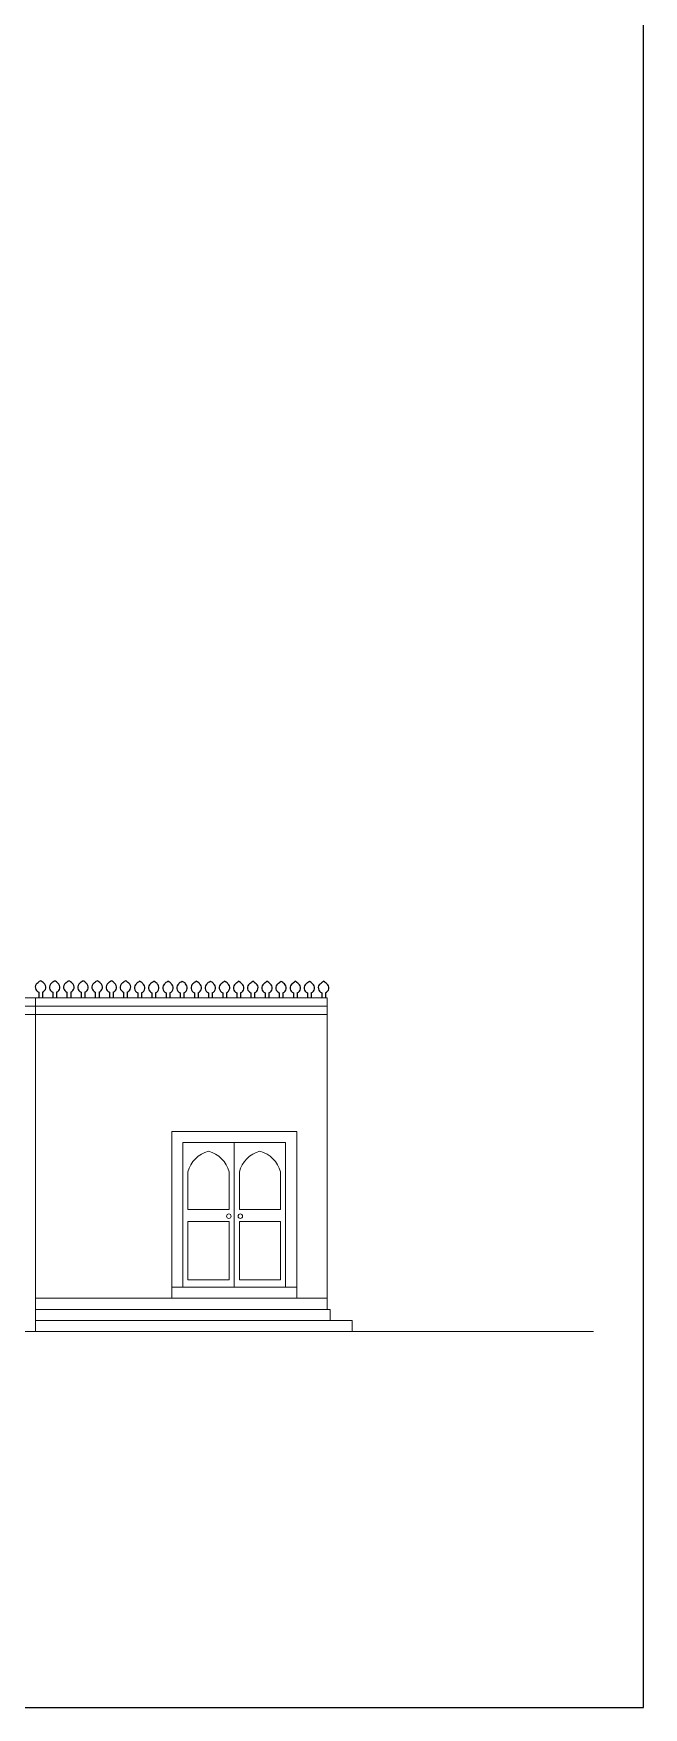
# Model space of a CAD drawing. Header units: inches. Extents: x -6210 to 141093, y -2740 to 21225.
# Drawn here: x 84587 to 84916, y -527 to 376 of the extents above; entities that cross this region are included whole.
import ezdxf

# ---------------------------------------------------------------- set-up
doc = ezdxf.new("R2010")
doc.units = ezdxf.units.IN
doc.header["$LTSCALE"] = 100
doc.header["$MEASUREMENT"] = 0
doc.layers.add('car area', color=53, linetype='Continuous')
doc.layers.add('pattern', color=24, linetype='Continuous')

# ---------------------------------------------------------------- blocks, each defined once
blk = doc.blocks.new('A$C7441049B')
at = {"layer": 'pattern', "color": 6, "linetype": 'ByBlock', "lineweight": 25, "ltscale": 0.07}
for p, q in [((6.14, 2.75, -0.01), (6.14, 0)), ((8.14, 2.75, -0.01), (8.14, 0)), ((13.77, 2.75, -0.01), (13.77, 0, 0)), ((15.77, 2.75, -0.01), (15.77, 0, 0)), ((21.41, 2.75, -0.01), (21.41, 0, 0)), ((23.41, 2.75, -0.01), (23.41, 0, 0)), ((29.05, 2.75, -0.01), (29.05, 0)), ((31.05, 2.75, -0.01), (31.05, 0)), ((36.69, 2.75, -0.01), (36.69, 0, 0)), ((38.69, 2.75, -0.01), (38.69, 0, 0)), ((44.32, 2.75, -0.01), (44.32, 0)), ((46.32, 2.75, -0.01), (46.32, 0)), ((51.96, 2.75, -0.01), (51.96, 0)), ((53.96, 2.75, -0.01), (53.96, 0))]:
    blk.add_line(p, q, dxfattribs=at)
for centre, start, end in [((7.14, 5.41, -0.01), 128.29859, 249.41182), ((7.14, 5.41, -0.01), 290.58816, 51.70141), ((14.77, 5.41, -0.01), 128.29859, 249.41183), ((14.77, 5.41, -0.01), 290.58817, 51.70141), ((22.41, 5.41, -0.01), 128.29859, 249.41183), ((22.41, 5.41, -0.01), 290.58817, 51.70141), ((30.05, 5.41, -0.01), 128.29859, 249.41183), ((30.05, 5.41, -0.01), 290.58817, 51.70141), ((37.69, 5.41, -0.01), 128.29859, 249.41183), ((37.69, 5.41, -0.01), 290.58817, 51.70141), ((45.32, 5.41, -0.01), 128.29859, 249.41183), ((45.32, 5.41, -0.01), 290.58817, 51.70141), ((52.96, 5.41, -0.01), 128.29859, 249.41183), ((52.96, 5.41, -0.01), 290.58817, 51.70141)]:
    blk.add_arc(centre, 2.84, start, end, dxfattribs=at)
at = {"layer": 'pattern', "color": 6, "linetype": 'ByBlock', "lineweight": 25, "ltscale": 0.07, "extrusion": (0, 0, -1)}
for centre in [(10.06, 3.36, -0.01), (17.7, 3.36, -0.01), (25.34, 3.36, -0.01), (32.97, 3.36, -0.01), (40.61, 3.36, -0.01), (48.25, 3.36, -0.01), (55.89, 3.36, -0.01)]:
    blk.add_ellipse(centre, major_axis=(5.41, 3.32), ratio=1, start_param=4.432426, end_param=4.784303, dxfattribs=at)
at = {"layer": 'pattern', "color": 6, "linetype": 'ByBlock', "lineweight": 25, "ltscale": 0.07}
for centre in [(4.21, 3.36, -0.01), (11.85, 3.36, -0.01), (19.49, 3.36, -0.01), (27.13, 3.36, -0.01), (34.76, 3.36, -0.01), (42.4, 3.36, -0.01), (50.04, 3.36, -0.01)]:
    blk.add_ellipse(centre, major_axis=(-5.41, 3.32), ratio=1, start_param=4.432426, end_param=4.784303, dxfattribs=at)

msp = doc.modelspace()

# ---------------------------------------------------------------- linework, layer by layer
msp.add_lwpolyline([(82657.24185, -526.65368), (84915.8931, -526.65368), (84915.8931, 1167.33476), (82657.24185, 1167.33476)], close=True)
at = {"layer": 'car area', "linetype": 'Continuous', "lineweight": 0}
for p, q in [((84371.70638, -143.92484), (84745.20638, -143.92484)), ((84587.70638, -323.92484), (84587.70638, -143.92484)), ((84745.20638, -143.92484), (84745.20638, -305.92484)), ((84371.70638, -148.42484), (84745.20638, -148.42484)), ((84371.70638, -152.92484), (84745.20638, -152.92484)), ((84661.20638, -215.92484), (84661.20638, -299.92484)), ((84661.20638, -215.92484), (84728.70638, -215.92484)), ((84728.70638, -299.92484), (84728.70638, -215.92484)), ((84667.20638, -221.92484), (84722.70638, -221.92484)), ((84667.20638, -221.92484), (84667.20638, -299.92484)), ((84694.95638, -221.92484), (84694.95638, -299.92484)), ((84722.70638, -221.92484), (84722.70638, -299.92484)), ((84669.98138, -237.79984), (84669.98138, -258.14984)), ((84692.18138, -237.79984), (84692.18138, -258.14984)), ((84697.73138, -237.79984), (84697.73138, -258.14984)), ((84719.93138, -237.79984), (84719.93138, -258.14984)), ((84669.98138, -258.14984), (84692.18138, -258.14984)), ((84697.73138, -258.14984), (84719.93138, -258.14984)), ((84669.98138, -264.62484), (84692.18138, -264.62484)), ((84669.98138, -264.62484), (84669.98138, -295.92484)), ((84692.18138, -264.62484), (84692.18138, -295.92484)), ((84697.73138, -264.62484), (84719.93138, -264.62484)), ((84697.73138, -264.62484), (84697.73138, -295.92484)), ((84719.93138, -264.62484), (84719.93138, -295.92484)), ((84669.98138, -295.92484), (84692.18138, -295.92484)), ((84697.73138, -295.92484), (84719.93138, -295.92484)), ((84587.70638, -305.92484), (84745.20638, -305.92484)), ((84661.20638, -299.92484), (84728.70638, -299.92484)), ((84661.20638, -299.92484), (84661.20638, -305.92484)), ((84728.70638, -299.92484), (84728.70638, -305.92484)), ((84745.20638, -305.92484), (84745.20638, -311.92484)), ((84587.70638, -311.92484), (84746.70638, -311.92484)), ((84746.70638, -317.92484), (84746.70638, -311.92484)), ((82705.20638, -323.92484), (84888.84481, -323.92484)), ((84587.70638, -317.92484), (84758.70638, -317.92484)), ((84758.70638, -317.92484), (84758.70638, -323.92484))]:
    msp.add_line(p, q, dxfattribs=at)
for centre in [(84692.05365, -261.6995), (84698.27076, -261.6995)]:
    msp.add_circle(centre, 1.20939, dxfattribs=at)
for centre, start, end in [((84684.94859, -241.66705), 104.48717608, 165.51282392), ((84677.21417, -241.66705), 14.48717608, 75.51282392), ((84712.69859, -241.66705), 104.48717608, 165.51282392), ((84704.96417, -241.66705), 14.48717608, 75.51282392)]:
    msp.add_arc(centre, 15.45874, start, end, dxfattribs=at)

# ---------------------------------------------------------------- block references
for p in [(84583.29316, -143.6709, -0.18892), (84636.77177, -143.92484), (84690.21648, -143.98681, -0.26908)]:
    msp.add_blockref('A$C7441049B', p, dxfattribs=at)

doc.saveas('drawing.dxf')
